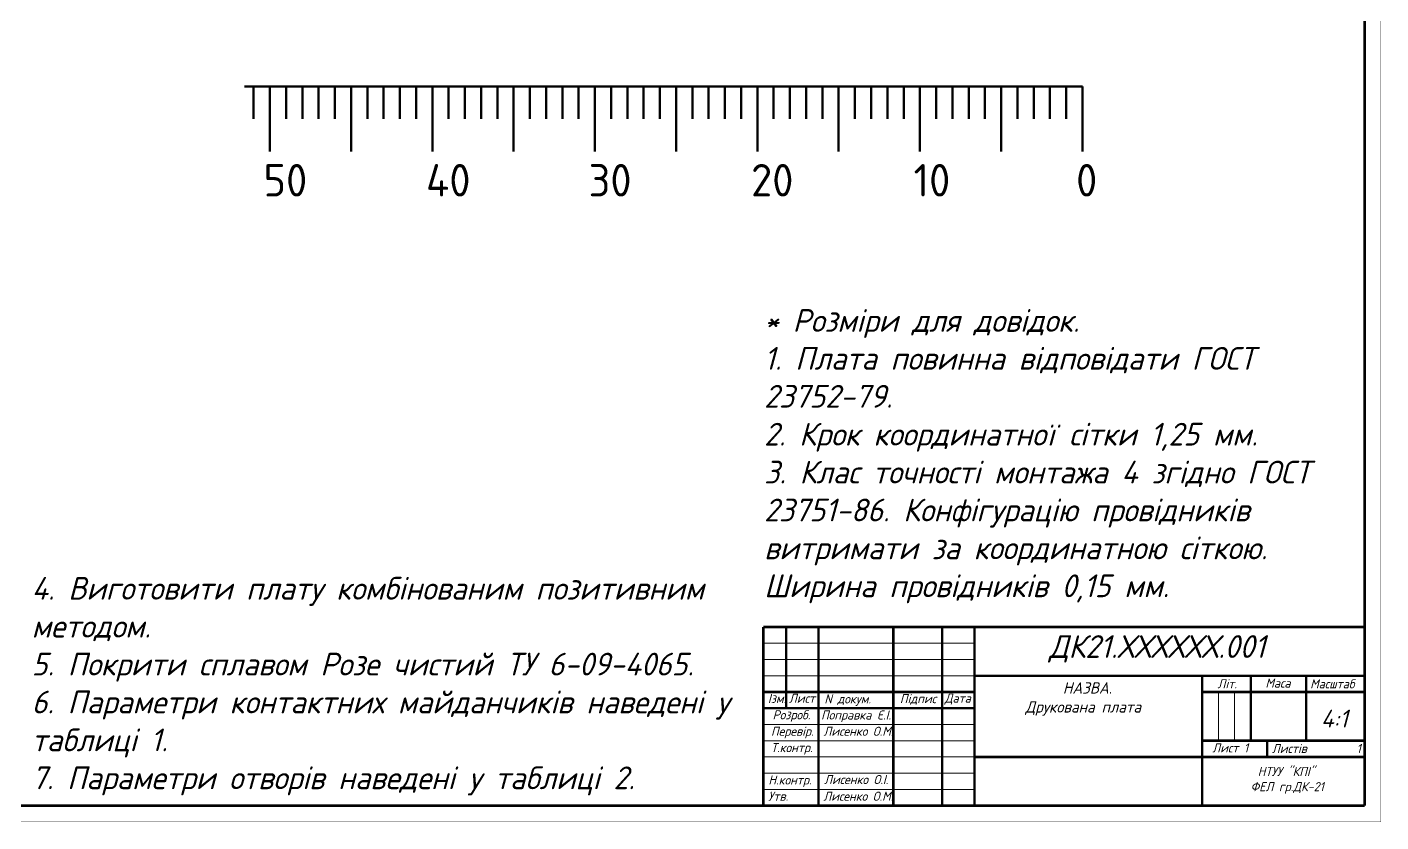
# Model space of a CAD drawing. Header units: millimetres. Extents: x 0 to 841, y 0 to 594.
# Drawn here: x 424.5 to 841, y 0 to 244.7 of the extents above; entities that cross this region are included whole.
import ezdxf

# ---------------------------------------------------------------- set-up
doc = ezdxf.new("R2010")
doc.units = ezdxf.units.MM
doc.layers.get('0').update_dxf_attribs({"lineweight": 50})
doc.layers.add('Sheet', color=255, linetype='Continuous')
doc.styles.add('Gost', font='GOST type B.ttf')

msp = doc.modelspace()

# ---------------------------------------------------------------- linework, layer by layer
at = {"lineweight": 50}
for p, q in [((749.18, 226.44), (491.4, 226.44)), ((494.18, 226.44), (494.18, 216.44)), ((499.18, 226.44), (499.18, 206.44)), ((504.18, 226.44), (504.18, 216.44)), ((509.18, 226.44), (509.18, 216.44)), ((514.18, 226.44), (514.18, 216.44)), ((519.18, 226.44), (519.18, 216.44)), ((524.18, 226.44), (524.18, 206.44)), ((529.18, 226.44), (529.18, 216.44)), ((534.18, 226.44), (534.18, 216.44)), ((539.18, 226.44), (539.18, 216.44)), ((544.18, 226.44), (544.18, 216.44)), ((549.18, 226.44), (549.18, 206.44)), ((554.18, 226.44), (554.18, 216.44)), ((559.18, 226.44), (559.18, 216.44)), ((564.18, 226.44), (564.18, 216.44)), ((569.18, 226.44), (569.18, 216.44)), ((574.18, 226.44), (574.18, 206.44)), ((579.18, 226.44), (579.18, 216.44)), ((584.18, 226.44), (584.18, 216.44)), ((589.18, 226.44), (589.18, 216.44)), ((594.18, 226.44), (594.18, 216.44)), ((599.18, 226.44), (599.18, 206.44)), ((604.18, 226.44), (604.18, 216.44)), ((609.18, 226.44), (609.18, 216.44)), ((614.18, 226.44), (614.18, 216.44)), ((619.18, 226.44), (619.18, 216.44)), ((624.18, 226.44), (624.18, 206.44)), ((629.18, 226.44), (629.18, 216.44)), ((634.18, 226.44), (634.18, 216.44)), ((639.18, 226.44), (639.18, 216.44)), ((644.18, 226.44), (644.18, 216.44)), ((649.18, 226.44), (649.18, 206.44)), ((654.18, 226.44), (654.18, 216.44)), ((659.18, 226.44), (659.18, 216.44)), ((664.18, 226.44), (664.18, 216.44)), ((669.18, 226.44), (669.18, 216.44)), ((674.18, 226.44), (674.18, 206.44)), ((679.18, 226.44), (679.18, 216.44)), ((684.18, 226.44), (684.18, 216.44)), ((689.18, 226.44), (689.18, 216.44)), ((694.18, 226.44), (694.18, 216.44)), ((699.18, 226.44), (699.18, 206.44)), ((704.18, 226.44), (704.18, 216.44)), ((709.18, 226.44), (709.18, 216.44)), ((714.18, 226.44), (714.18, 216.44)), ((719.18, 226.44), (719.18, 216.44)), ((729.18, 226.44), (724.18, 226.44)), ((724.18, 226.44), (724.18, 206.44)), ((729.18, 226.44), (729.18, 216.44)), ((734.18, 226.44), (734.18, 216.44)), ((739.18, 226.44), (739.18, 216.44)), ((749.18, 226.44), (744.18, 226.44)), ((744.18, 226.44), (744.18, 216.44)), ((749.18, 226.44), (749.18, 206.44))]:
    msp.add_line(p, q, dxfattribs=at)
at = {"layer": 'Sheet'}
for points, const_width in [([(0, 594), (840.96, 594), (840.96, 0.04), (0, 0.04), (0, 594)], 0.0991), ([(836, 5), (836, 589)], 0.749), ([(836, 60), (651, 60)], 0.749), ([(651, 60), (651, 5)], 0.749), ([(658, 60), (658, 35)], 0.749), ([(668, 5), (668, 60)], 0.749), ([(691, 60), (691, 5)], 0.749), ([(706, 5), (706, 60)], 0.749), ([(716, 60), (716, 5)], 0.749), ([(716, 55), (651, 55)], 0.3), ([(651, 50), (716, 50)], 0.3), ([(716, 45), (651, 45)], 0.3), ([(716, 45), (836, 45)], 0.749), ([(786, 45), (786, 5)], 0.749), ([(801, 25), (801, 45)], 0.749), ([(818, 45), (818, 25)], 0.749), ([(716, 40), (651, 40)], 0.749), ([(836, 40), (786, 40)], 0.749), ([(791, 25), (791, 40)], 0.3), ([(796, 40), (796, 25)], 0.3), ([(651, 35), (716, 35)], 0.749), ([(651, 30), (716, 30)], 0.3), ([(716, 25), (651, 25)], 0.3), ([(786, 25), (836, 25)], 0.749), ([(806, 25), (806, 20)], 0.749), ([(651, 20), (716, 20)], 0.3), ([(836, 20), (716, 20)], 0.749), ([(716, 15), (651, 15)], 0.3), ([(651, 10), (716, 10)], 0.3), ([(836, 5), (8, 5)], 0.749)]:
    msp.add_lwpolyline(points, dxfattribs=dict(at, const_width=const_width))

# ---------------------------------------------------------------- texts
at = {"lineweight": 50, "char_height": 10, "attachment_point": 1, "style": 'Gost'}
for s, insert in [('50', (497.22, 202.54)), ('40', (547.22, 202.54)), ('30', (597.22, 202.54)), ('20', (647.22, 202.54)), ('10', (697.22, 202.54)), ('0', (747.22, 202.54))]:
    msp.add_mtext(s, dxfattribs=dict(at, insert=insert))
at = {"lineweight": 40, "insert": (651.24, 157.87), "char_height": 7, "attachment_point": 1, "style": 'Gost'}
msp.add_mtext_dynamic_manual_height_columns('{\\fGOST type B|b0|i1|c204|p34;* Розміри для довідок.\\P1. Плата повинна відповідати ГОСТ 23752-79.\\P2. Крок координатної сітки 1,25 мм.\\P3. Клас точності монтажа 4 згідно ГОСТ 23751-86. Конфігурацію провідників витримати за координатною сіткою. Ширина провідників 0,15 мм.}', width=177.7519, gutter_width=12.5, heights=[0], dxfattribs=at)
at = {"lineweight": 40, "insert": (425.9, 75.42), "char_height": 7, "width": 229.5509, "attachment_point": 1, "style": 'Gost'}
msp.add_mtext('{\\fGOST type B|b0|i1|c204|p34;4. Виготовити плату комбінованим позитивним методом.\\P5. Покрити сплавом Розе чистий ТУ 6-09-4065.\\P6. Параметри контактних майданчиків наведені у таблиці 1.\\P7. Параметри отворів наведені у таблиці 2.}', dxfattribs=at)
at = {"attachment_point": 1, "style": 'Gost'}
for s, width, heights, insert, char_height in [('\\pi22.027;{\\fGOST type B|b0|i1|c204|p34;ДК21.ХХХХХХ.001}', 120, [19.89], (716.86, 57.5), 7), ('\\pi27.696;{\\fGOST type B|b0|i1|c204|p34;НАЗВА. \\P\\pi16.177;Друкована плата}', 70.0001, [0], (715.45, 43), 3.5), ('\\pi5.785;{\\fGOST type B|b0|i1|c204|p34;Літ.}', 17.4354, [0], (784.96, 43.94), 2.8), ('\\pi4.6573;{\\fGOST type B|b0|i1|c204|p34;Маса}', 17.4354, [0], (800.81, 44.14), 2.8), ('\\pi1.0652;{\\fGOST type B|b0|i1|c204|p34;Масштаб}', 17.4354, [0], (818.17, 43.91), 2.8), ('{\\fGOST type B|b0|i1|c204|p34;Ізм.}', 10, [0], (652.42, 39.39), 2.8), ('{\\fGOST type B|b0|i1|c204|p34;Лист}', 10, [0], (658.87, 39.47), 2.8), ('{\\fGOST type B|b0|i1|c204|p34;N докум.}', 18.2751, [0], (669.79, 39.27), 2.8), ('{\\fGOST type B|b0|i1|c204|p34;Підпис}', 10, [0], (693.01, 39.35), 2.8), ('{\\fGOST type B|b0|i1|c204|p34;Дата}', 10, [0], (706.8, 39.5), 2.8), ('{\\fGOST type B|b0|i1|c204|p34;Розроб.}', 10, [0], (653.86, 34.37), 2.8), ('{\\fGOST type B|b0|i1|c204|p34;Поправка Є.І.}', 23.4541, [3.31], (668.76, 34.31), 2.8), ('{\\fGOST type B|b0|i1|c204|p34; 4:1}', 17.4354, [0], (819.2, 34.55), 5.5), ('{\\fGOST type B|b0|i1|c204|p34;Перевір.}', 10, [0], (653.36, 29.31), 2.8), ('{\\fGOST type B|b0|i1|c204|p34;Лисенко О.М.}', 23.088, [0], (669.5, 29.31), 2.8), ('{\\fGOST type B|b0|i1|c204|p34;Т.контр.}', 10, [0], (653.34, 24.27), 2.8), ('\\pi3.6653;{\\fGOST type B|b0|i1|c204|p34;Лист 1}', 19.0394, [0], (785.45, 24.19), 2.8), ('{\\fGOST type B|b0|i1|c204|p34;Листів         1}', 28.4747, [0], (807.45, 24), 2.8), ('\\pi15.369;{\\fGOST type B|b0|i1|c204|p34;НТУУ "КПІ" \\P\\pi13.175;ФЕЛ гр.ДК-21}', 49.6517, [9.75], (787.73, 16.92), 2.8), ('{\\fGOST type B|b0|i1|c204|p34;Н.контр.}', 15.3764, [0], (652.56, 14.31), 2.8), ('{\\fGOST type B|b0|i1|c204|p34;Лисенко О.І.}', 21.2676, [0], (669.7, 14.45), 2.8), ('{\\fGOST type B|b0|i1|c204|p34;Утв.}', 10, [0], (652.48, 9.31), 2.8), ('{\\fGOST type B|b0|i1|c204|p34;Лисенко О.М.}', 22.3801, [0], (669.45, 9.31), 2.8)]:
    msp.add_mtext_dynamic_manual_height_columns(s, width=width, gutter_width=25, heights=heights, dxfattribs=dict(at, insert=insert, char_height=char_height))

doc.saveas('drawing.dxf')
